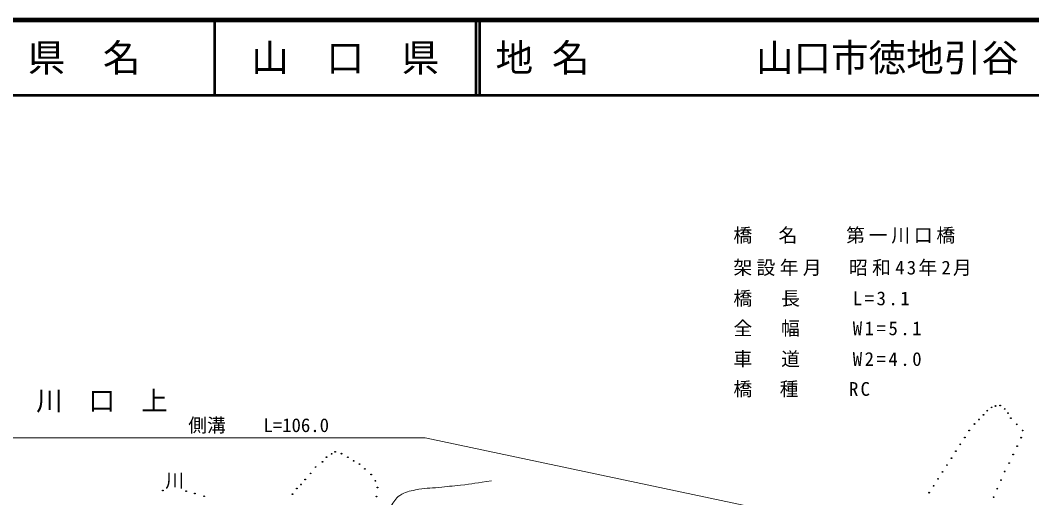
# Model space of a CAD drawing. Units: millimetres, scale not verified. Extents: x 40000 to 680000, y 20000 to 380000.
# Drawn here: x 307133 to 441728, y 316409 to 380000 of the extents above; entities that cross this region are included whole.
import ezdxf
from ezdxf.enums import TextEntityAlignment as Align

# ---------------------------------------------------------------- set-up
doc = ezdxf.new("R2010")
doc.units = ezdxf.units.MM
doc.header["$LTSCALE"] = 1000
for name, color, linetype, lineweight in [('M-BGD', 7, 'Continuous', 13), ('M-STR-HTXT', 7, 'Continuous', 13), ('M-TTL', 2, 'Continuous', 140), ('M-TTL-LINE', 7, 'Continuous', 50)]:
    doc.layers.add(name, color=color, linetype=linetype, lineweight=lineweight)
doc.layers.add('M-TTL-TXT', color=7, linetype='Continuous')
doc.styles.add('ＭＳ ゴシック', font='')
doc.styles.get('ＭＳ ゴシック').set_extended_font_data('MS Gothic')

msp = doc.modelspace()

# ---------------------------------------------------------------- linework, layer by layer
at = {"layer": 'M-BGD', "lineweight": 25}
for centre in [(436388, 328447), (436907, 328629), (437524, 328685), (435295, 327452), (435813, 328012), (438127, 328237), (438561, 327676), (434117, 326232), (434706, 326821), (438937, 327009), (439723, 326193), (432810, 324445), (433402, 325364), (440326, 324412), (440510, 325378), (432219, 323526), (439787, 323286), (347894, 321825), (348567, 322267), (349051, 322519), (349871, 322288), (350712, 321804), (431035, 321688), (431627, 322607), (439249, 322161), (346443, 320500), (347347, 321194), (351502, 321333), (352268, 320900), (430443, 320769), (438710, 321035), (345770, 319659), (352983, 320248), (353838, 319519), (429851, 319850), (438126, 319902), (343941, 317640), (344487, 318166), (345055, 318839), (354392, 318670), (354666, 317766), (428668, 318012), (429259, 318931), (437143, 317628), (437635, 318765), (326107, 317388), (329220, 317282), (330376, 316988), (331596, 316610), (343352, 316883), (354540, 316567), (428076, 317093), (436652, 316491)]:
    msp.add_circle(centre, 50, dxfattribs=at)
at = {"layer": 'M-BGD'}
msp.add_open_spline([(347837, 309195), (348519, 309112), (348720, 309086), (349289, 309069), (349831, 309053), (350138, 309039), (350676, 309101), (351317, 309174), (351707, 309148), (352299, 309402), (352686, 309568), (352885, 309710), (353211, 309977), (353690, 310370), (353927, 310634), (354304, 311126), (354863, 311857), (355055, 312351), (355477, 313168), (355887, 313965), (355972, 314487), (356444, 315250), (356834, 315881), (357031, 316302), (357643, 316722), (358360, 317215), (358896, 317269), (359746, 317458), (360923, 317721), (361616, 317667), (362816, 317795), (363949, 317915), (364586, 317957), (365718, 318089), (367333, 318277), (367860, 318369), (369840, 318678)], degree=3, knots=[0, 0, 0, 0, 1, 1, 1, 2, 2, 2, 3, 3, 3, 4, 4, 4, 5, 5, 5, 6, 6, 6, 7, 7, 7, 8, 8, 8, 9, 9, 9, 10, 10, 10, 11, 11, 11, 12, 12, 12, 12], dxfattribs=at)
at = {"layer": 'M-STR-HTXT'}
for p, q in [((297726, 324385), (361005, 324385)), ((361005, 324385), (412573, 313467))]:
    msp.add_line(p, q, dxfattribs=at)
at = {"layer": 'M-TTL'}
msp.add_line((680000, 380000), (40000, 380000), dxfattribs=at)
at = {"layer": 'M-TTL-LINE'}
for p, q in [((333000, 380000), (333000, 370000)), ((367750, 380000), (367750, 370000)), ((368250, 380000), (368250, 370000)), ((40000, 370000), (680000, 370000))]:
    msp.add_line(p, q, dxfattribs=at)

# ---------------------------------------------------------------- texts
at = {"layer": 'M-BGD', "style": 'ＭＳ ゴシック'}
for s, height, p in [('川\u3000口\u3000上', 2566, (309251, 327285)), ('川', 1833, (326428, 317250))]:
    msp.add_text(s, height=height, dxfattribs=at).set_placement(p, align=Align.BOTTOM_LEFT)
at = {"layer": 'M-STR-HTXT', "style": 'ＭＳ ゴシック'}
msp.add_text('側溝\u3000\u3000L=106.0', height=1833, dxfattribs=at).set_placement((329492, 324609), align=Align.BOTTOM_LEFT)
at = {"layer": 'M-STR-HTXT', "char_height": 1833, "attachment_point": 7, "style": 'ＭＳ ゴシック'}
for s, insert in [('\\T1.2;橋\u3000名\u3000\u3000第一川口橋', (402032, 350236)), ('\\T1.23;架設年月\u3000昭和43年2月', (402032, 345941)), ('\\T1.27;橋\u3000長\u3000\u3000L=3.1', (402032, 341842)), ('\\T1.27;全\u3000幅\u3000\u3000W1=5.1', (402032, 337862)), ('\\T1.27;車\u3000道\u3000\u3000W2=4.0', (402032, 333764)), ('\\T1.23;橋\u3000種\u3000\u3000RC', (402032, 329784))]:
    msp.add_mtext(s, dxfattribs=dict(at, insert=insert))
at = {"layer": 'M-TTL-TXT', "style": 'ＭＳ ゴシック'}
for s, p in [('県\u3000名', (315625, 375000)), ('山\u3000口\u3000県', (350375, 375000))]:
    msp.add_text(s, height=3666, dxfattribs=at).set_placement(p, align=Align.MIDDLE_CENTER)
for s, p in [('地 名', (370380, 375000)), ('山口市徳地引谷', (405024, 375000))]:
    msp.add_text(s, height=3666, dxfattribs=at).set_placement(p, align=Align.MIDDLE_LEFT)

doc.saveas('drawing.dxf')
